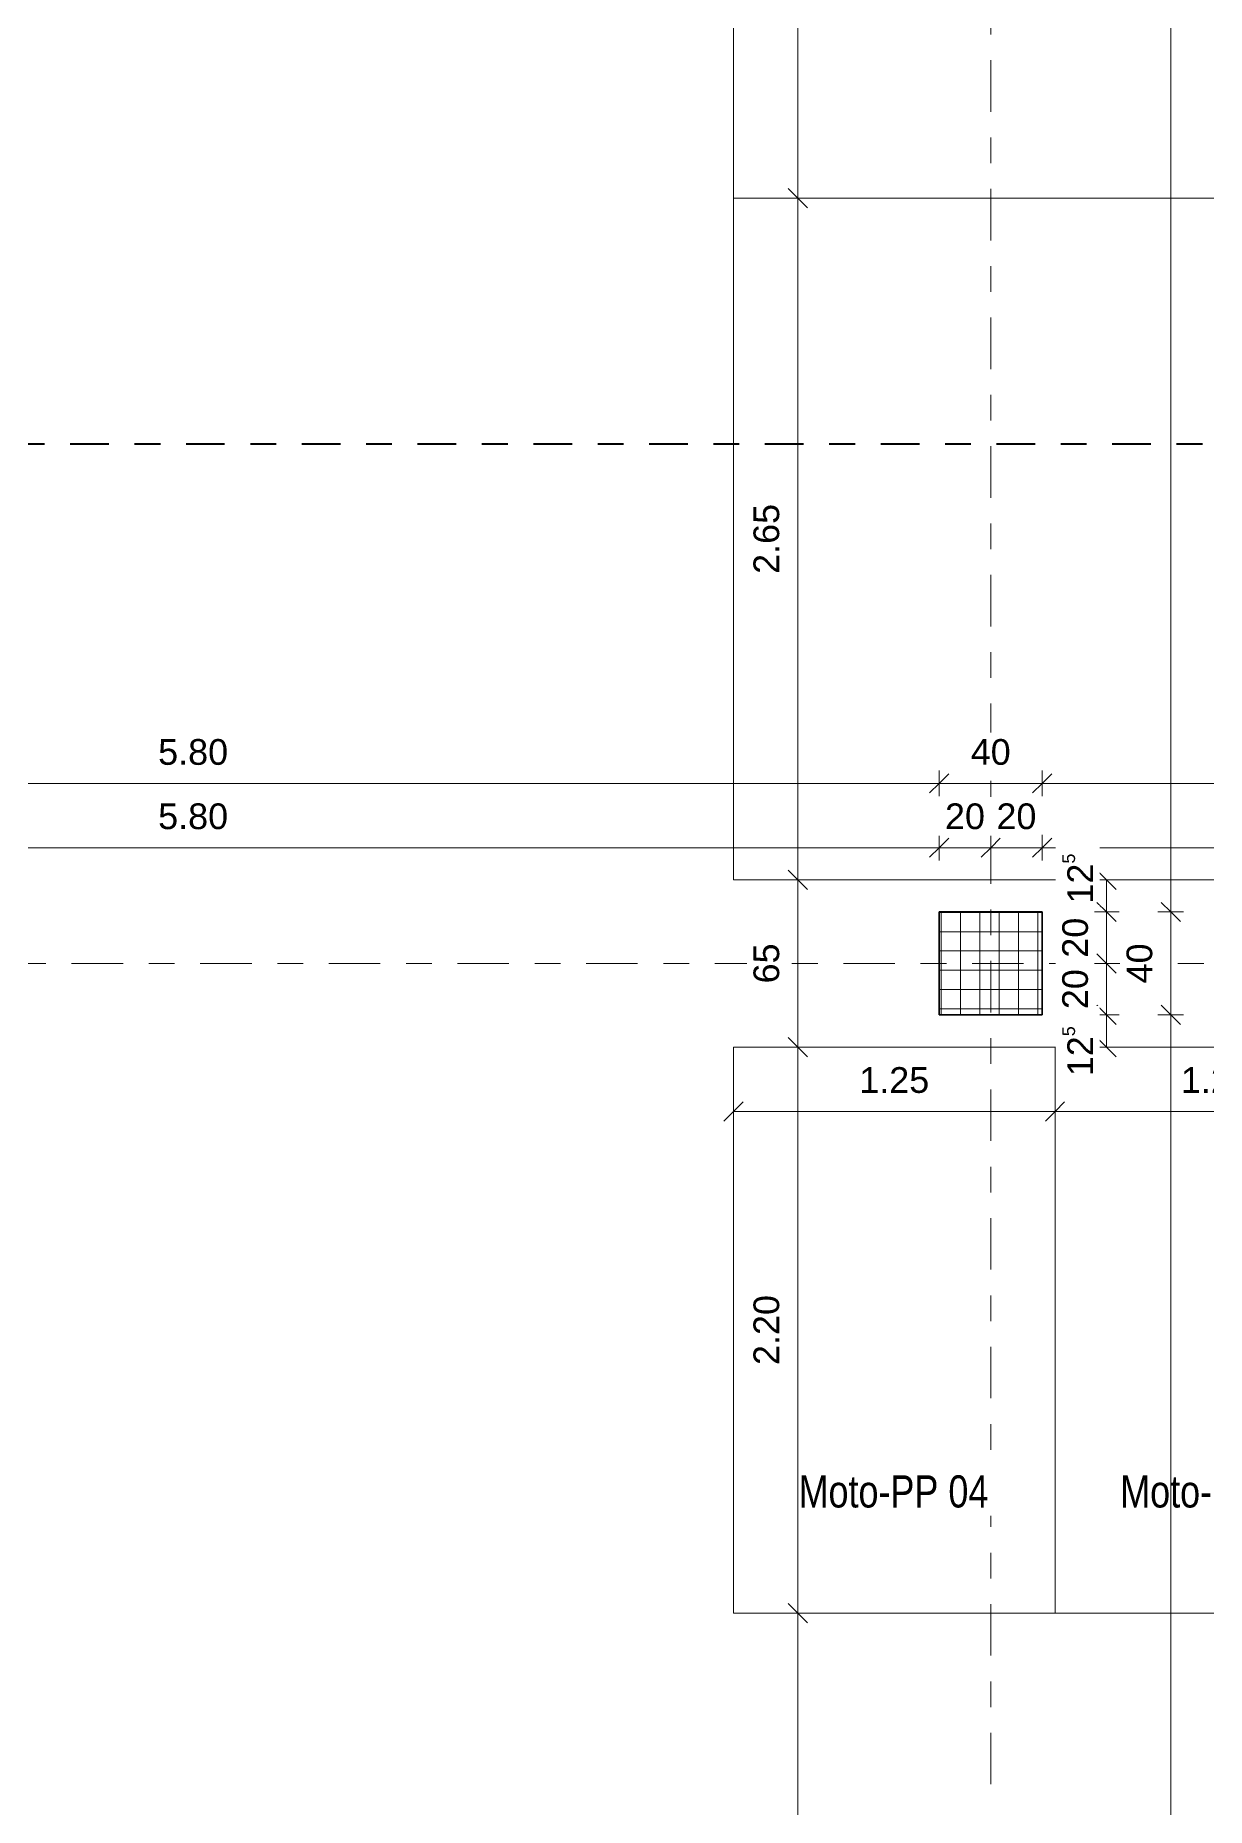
# Model space of a CAD drawing. Header units: metres. Extents: x -86 to 44, y -23 to 39.
# Drawn here: x -55.42 to -50.87, y -7.9 to -1.02 of the extents above; entities that cross this region are included whole.
import ezdxf

# ---------------------------------------------------------------- set-up
doc = ezdxf.new("R2010")
doc.units = ezdxf.units.M
doc.linetypes.add('_Rasterlinie_', pattern=[0.375, 0.2, -0.05, 0.075, -0.05])
doc.linetypes.add('Strichpunkt - Mittel', pattern=[0.35, 0.15, -0.1, 0, -0.1])
for name, color, linetype, lineweight in [('A-____-____-DIMS', 7, 'Continuous', 5), ('A-____-____-DIMS-50', 7, 'Continuous', 5), ('C-PRKG-____-IDEN', 7, 'Continuous', 5), ('C-PRKG-____-OTLN', 7, 'Continuous', 9), ('S-COLS-____-MCUT', 7, 'Continuous', 35), ('S-COLS-____-OTLN', 7, 'Continuous', 9), ('S-GRID-____-OTLN', 7, 'Continuous', 5)]:
    doc.layers.add(name, color=color, linetype=linetype, lineweight=lineweight)
doc.layers.add('A-____-MATC-OTLN', color=7, linetype='Strichpunkt - Mittel', lineweight=40, true_color=0x0080ff)
doc.styles.add('Arial_1', font='arial.ttf', dxfattribs={"height": 0.1})
doc.styles.add('Arial_3', font='arial.ttf', dxfattribs={"width": 0.8, "height": 0.125})
doc.dimstyles.new('SUB_Rohbau_fein_1', dxfattribs={"dimscale": 0.3048, "dimtxt": 0.102026, "dimasz": 0.246063, "dimexe": 0.164042, "dimexo": 0.0625, "dimgap": 0.123031, "dimtad": 1, "dimrnd": 0.005, "dimzin": 0, "dimdsep": 46, "dimtxsty": 'Arial_1', "dimblk1": 'OBLIQUE', "dimblk2": 'OBLIQUE', "dimsah": 1, "dimcen": 0.09, "dimazin": 0, "dimtfac": 1, "dimtdec": 4, "dimtix": 1, "dimtmove": 0, "dimatfit": 3, "dimfxl": 0.164042, "dimfxlon": 1, "dimtvp": 1, "dimtfill": 1, "dimtolj": 1, "dimtzin": 0, "dimarcsym": 2})
doc.dimstyles.new('SUB_Rohbau_fein_3', dxfattribs={"dimscale": 0.3048, "dimtxt": 0.102026, "dimasz": 0.246063, "dimexe": 0.164042, "dimexo": 0.0625, "dimgap": 0.123031, "dimtad": 1, "dimdec": 1, "dimlfac": 100, "dimrnd": 0.5, "dimdsep": 46, "dimtxsty": 'Arial_1', "dimblk1": 'OBLIQUE', "dimblk2": 'OBLIQUE', "dimsah": 1, "dimcen": 0.09, "dimazin": 0, "dimtfac": 1, "dimtdec": 4, "dimtix": 1, "dimtmove": 2, "dimatfit": 3, "dimfxl": 0.164042, "dimfxlon": 1, "dimtvp": 1, "dimtfill": 1, "dimtolj": 1, "dimtzin": 0, "dimarcsym": 2})
doc.dimstyles.new('SUB_Rohbau_fein_6', dxfattribs={"dimscale": 0.3048, "dimtxt": 0.102026, "dimasz": 0.246063, "dimexe": 0.164042, "dimexo": 0.0625, "dimgap": 0.123031, "dimtad": 1, "dimdec": 1, "dimlfac": 100, "dimrnd": 0.5, "dimdsep": 46, "dimtxsty": 'Arial_1', "dimblk1": 'OBLIQUE', "dimblk2": 'OBLIQUE', "dimsah": 1, "dimcen": 0.09, "dimazin": 0, "dimtfac": 1, "dimtdec": 4, "dimtix": 1, "dimtmove": 0, "dimatfit": 3, "dimfxl": 0.164042, "dimfxlon": 1, "dimtvp": 1, "dimtfill": 1, "dimtolj": 1, "dimtzin": 0, "dimarcsym": 2})
doc.dimstyles.new('SUB_Rohbau_fein_7', dxfattribs={"dimscale": 0.3048, "dimtxt": 0.102026, "dimasz": 0.246063, "dimexe": 0.164042, "dimexo": 0.0625, "dimgap": 0.123031, "dimtad": 1, "dimrnd": 0.005, "dimzin": 0, "dimdsep": 46, "dimtxsty": 'Arial_1', "dimblk1": 'OBLIQUE', "dimblk2": 'OBLIQUE', "dimsah": 1, "dimcen": 0.09, "dimazin": 0, "dimtfac": 1, "dimtdec": 4, "dimtix": 1, "dimtmove": 0, "dimatfit": 3, "dimfxl": 0.164042, "dimfxlon": 1, "dimtvp": 1, "dimtfill": 1, "dimtolj": 1, "dimtzin": 0, "dimarcsym": 2})
doc.dimstyles.new('SUB_Rohbau_fein_8', dxfattribs={"dimscale": 0.3048, "dimtxt": 0.102026, "dimasz": 0.246063, "dimexe": 0.164042, "dimexo": 0.0625, "dimgap": 0.123031, "dimtad": 1, "dimdec": 1, "dimlfac": 100, "dimrnd": 0.5, "dimdsep": 46, "dimtxsty": 'Arial_1', "dimblk1": 'OBLIQUE', "dimblk2": 'OBLIQUE', "dimsah": 1, "dimcen": 0.09, "dimazin": 0, "dimtfac": 1, "dimtdec": 4, "dimtix": 1, "dimtmove": 0, "dimatfit": 3, "dimfxl": 0.164042, "dimfxlon": 1, "dimtvp": 1, "dimtfill": 1, "dimtolj": 1, "dimtzin": 0, "dimarcsym": 2})

# ---------------------------------------------------------------- blocks, each defined once
blk = doc.blocks.new('PP_Parkplatz - 2650 x 5000-V37--01_UG_OK_FFB_AF')
at = {"layer": 'C-PRKG-____-OTLN', "color": 253, "true_color": 0x999999}
for p, q in [((-52.708, -1.649), (-52.708, -4.2984)), ((-47.708, -1.649), (-52.708, -1.649)), ((-47.708, -1.649), (-52.708, -1.649)), ((-52.708, -1.649), (-52.708, -4.2984)), ((-52.708, -4.2984), (-52.708, -1.649)), ((-52.708, -1.649), (-47.708, -1.649)), ((-52.708, -1.649), (-52.708, -1.649)), ((-47.708, -1.649), (-47.708, -4.2984)), ((-47.708, -4.2984), (-47.708, -1.649)), ((-47.708, -1.649), (-47.708, -4.2984)), ((-47.708, -1.649), (-47.708, -1.649)), ((-47.708, -4.2984), (-52.708, -4.2984)), ((-52.708, -4.2984), (-47.708, -4.2984)), ((-47.708, -4.2984), (-52.708, -4.2984)), ((-52.708, -4.2984), (-52.708, -4.2984)), ((-47.708, -4.2984), (-47.708, -4.2984))]:
    blk.add_line(p, q, dxfattribs=at)
blk = doc.blocks.new('PP_Parkplatz - 2650 x 5000-V38--01_UG_OK_FFB_AF')
at = {"layer": 'C-PRKG-____-OTLN', "color": 253, "true_color": 0x999999}
for p, q in [((-52.708, 1.0005), (-52.708, -1.649)), ((-47.708, 1.0005), (-52.708, 1.0005)), ((-47.708, 1.0005), (-52.708, 1.0005)), ((-52.708, 1.0005), (-52.708, -1.649)), ((-52.708, -1.649), (-52.708, 1.0005)), ((-52.708, 1.0005), (-47.708, 1.0005)), ((-52.708, 1.0005), (-52.708, 1.0005)), ((-47.708, 1.0005), (-47.708, -1.649)), ((-47.708, -1.649), (-47.708, 1.0005)), ((-47.708, 1.0005), (-47.708, -1.649)), ((-47.708, 1.0005), (-47.708, 1.0005)), ((-47.708, -1.649), (-52.708, -1.649)), ((-52.708, -1.649), (-47.708, -1.649)), ((-47.708, -1.649), (-52.708, -1.649)), ((-52.708, -1.649), (-52.708, -1.649)), ((-47.708, -1.649), (-47.708, -1.649))]:
    blk.add_line(p, q, dxfattribs=at)
blk = doc.blocks.new('PP_Parkplatz - 1250 x 2200 Moto-V49--01_UG_OK_FFB_AF')
at = {"layer": 'C-PRKG-____-OTLN', "color": 253, "true_color": 0x999999}
for p, q in [((-45.208, -4.9484), (-45.208, -7.148)), ((-43.958, -4.9484), (-45.208, -4.9484)), ((-43.958, -4.9484), (-45.208, -4.9484)), ((-45.208, -4.9484), (-45.208, -7.148)), ((-45.208, -7.148), (-45.208, -4.9484)), ((-45.208, -4.9484), (-43.958, -4.9484)), ((-45.208, -4.9484), (-45.208, -4.9484)), ((-43.958, -4.9484), (-43.958, -7.148)), ((-43.958, -7.148), (-43.958, -4.9484)), ((-43.958, -4.9484), (-43.958, -7.148)), ((-43.958, -4.9484), (-43.958, -4.9484)), ((-43.958, -7.148), (-45.208, -7.148)), ((-45.208, -7.148), (-43.958, -7.148)), ((-43.958, -7.148), (-45.208, -7.148)), ((-45.208, -7.148), (-45.208, -7.148)), ((-43.958, -7.148), (-43.958, -7.148))]:
    blk.add_line(p, q, dxfattribs=at)
blk = doc.blocks.new('PP_Parkplatz - 1250 x 2200 Moto-8868791--01_UG_OK_FFB_AF')
at = {"layer": 'C-PRKG-____-OTLN', "color": 253, "true_color": 0x999999}
for p, q in [((-43.958, -4.9484), (-43.958, -7.148)), ((-42.708, -4.9484), (-43.958, -4.9484)), ((-42.708, -4.9484), (-43.958, -4.9484)), ((-43.958, -4.9484), (-43.958, -7.148)), ((-43.958, -7.148), (-43.958, -4.9484)), ((-43.958, -4.9484), (-42.708, -4.9484)), ((-43.958, -4.9484), (-43.958, -4.9484)), ((-42.708, -4.9484), (-42.708, -7.148)), ((-42.708, -7.148), (-42.708, -4.9484)), ((-42.708, -4.9484), (-42.708, -7.148)), ((-42.708, -4.9484), (-42.708, -4.9484)), ((-42.708, -7.148), (-43.958, -7.148)), ((-43.958, -7.148), (-42.708, -7.148)), ((-42.708, -7.148), (-43.958, -7.148)), ((-43.958, -7.148), (-43.958, -7.148)), ((-42.708, -7.148), (-42.708, -7.148))]:
    blk.add_line(p, q, dxfattribs=at)
blk = doc.blocks.new('DIMBLOCK946--01_UG_OK_FFB_AF')
at = {"layer": 'A-____-____-DIMS-50'}
for p, q in [((-57.708, -4.1734), (-57.708, -4.1234)), ((-51.908, -4.1734), (-51.908, -4.1234)), ((-57.708, -4.1734), (-57.7455, -4.2109)), ((-57.708, -4.1734), (-57.6705, -4.1359)), ((-57.708, -4.1734), (-51.908, -4.1734)), ((-57.708, -4.1734), (-57.708, -4.2234)), ((-51.908, -4.1734), (-51.9455, -4.2109)), ((-51.908, -4.1734), (-51.8705, -4.1359)), ((-51.908, -4.1734), (-51.908, -4.2234))]:
    blk.add_line(p, q, dxfattribs=at)
at = {"layer": 'A-____-____-DIMS-50', "color": 0, "insert": (-54.9437, -4.0014), "char_height": 0.1, "width": 0.325653, "attachment_point": 1, "line_spacing_factor": 0.941778, "style": 'Arial_1', "bg_fill": 3, "box_fill_scale": 1.25, "bg_fill_color": 256, "bg_fill_true_color": 13158600, "bg_fill_transparency": 0}
blk.add_mtext('5.80', dxfattribs=at)
blk = doc.blocks.new('_Oblique')
at = {"color": 0, "linetype": 'ByBlock', "lineweight": -2}
blk.add_line((-0.5, -0.5), (0.5, 0.5), dxfattribs=at)
blk = doc.blocks.new('DIMBLOCK947--01_UG_OK_FFB_AF')
at = {"layer": 'A-____-____-DIMS-50'}
for p, q in [((-51.908, -4.1734), (-51.908, -4.1234)), ((-51.708, -4.1734), (-51.708, -4.1234)), ((-51.908, -4.1734), (-51.9455, -4.2109)), ((-51.908, -4.1734), (-51.8705, -4.1359)), ((-51.908, -4.1734), (-51.708, -4.1734)), ((-51.908, -4.1734), (-51.908, -4.2234)), ((-51.708, -4.1734), (-51.7455, -4.2109)), ((-51.708, -4.1734), (-51.6705, -4.1359)), ((-51.708, -4.1734), (-51.708, -4.2234))]:
    blk.add_line(p, q, dxfattribs=at)
at = {"layer": 'A-____-____-DIMS-50', "color": 0, "insert": (-51.8856, -4.0014), "char_height": 0.1, "width": 0.186088, "attachment_point": 1, "line_spacing_factor": 0.941778, "style": 'Arial_1', "bg_fill": 3, "box_fill_scale": 1.25, "bg_fill_color": 256, "bg_fill_true_color": 13158600, "bg_fill_transparency": 0}
blk.add_mtext('20', dxfattribs=at)
blk = doc.blocks.new('DIMBLOCK948--01_UG_OK_FFB_AF')
at = {"layer": 'A-____-____-DIMS-50'}
for p, q in [((-51.708, -4.1734), (-51.708, -4.1234)), ((-51.508, -4.1734), (-51.508, -4.1234)), ((-51.708, -4.1734), (-51.7455, -4.2109)), ((-51.708, -4.1734), (-51.6705, -4.1359)), ((-51.708, -4.1734), (-51.508, -4.1734)), ((-51.708, -4.1734), (-51.708, -4.2234)), ((-51.508, -4.1734), (-51.5455, -4.2109)), ((-51.508, -4.1734), (-51.4705, -4.1359)), ((-51.508, -4.1734), (-51.508, -4.2234))]:
    blk.add_line(p, q, dxfattribs=at)
at = {"layer": 'A-____-____-DIMS-50', "color": 0, "insert": (-51.6856, -4.0014), "char_height": 0.1, "width": 0.186088, "attachment_point": 1, "line_spacing_factor": 0.941778, "style": 'Arial_1', "bg_fill": 3, "box_fill_scale": 1.25, "bg_fill_color": 256, "bg_fill_true_color": 13158600, "bg_fill_transparency": 0}
blk.add_mtext('20', dxfattribs=at)
blk = doc.blocks.new('DIMBLOCK949--01_UG_OK_FFB_AF')
at = {"layer": 'A-____-____-DIMS-50'}
for p, q in [((-51.508, -4.1734), (-51.508, -4.1234)), ((-43.908, -4.1734), (-43.908, -4.1234)), ((-51.508, -4.1734), (-51.5455, -4.2109)), ((-51.508, -4.1734), (-51.4705, -4.1359)), ((-51.508, -4.1734), (-43.908, -4.1734)), ((-51.508, -4.1734), (-51.508, -4.2234)), ((-43.908, -4.1734), (-43.9455, -4.2109)), ((-43.908, -4.1734), (-43.8705, -4.1359)), ((-43.908, -4.1734), (-43.908, -4.2234))]:
    blk.add_line(p, q, dxfattribs=at)
at = {"layer": 'A-____-____-DIMS-50', "color": 0, "insert": (-47.8437, -4.0014), "char_height": 0.1, "width": 0.325653, "attachment_point": 1, "line_spacing_factor": 0.941778, "style": 'Arial_1', "bg_fill": 3, "box_fill_scale": 1.25, "bg_fill_color": 256, "bg_fill_true_color": 13158600, "bg_fill_transparency": 0}
blk.add_mtext('7.60', dxfattribs=at)
blk = doc.blocks.new('DIMBLOCK953--01_UG_OK_FFB_AF')
at = {"layer": 'A-____-____-DIMS-50'}
for p, q in [((-51.258, -4.2984), (-51.2955, -4.2609)), ((-51.258, -4.2984), (-51.308, -4.2984)), ((-51.258, -4.2984), (-51.258, -4.4234)), ((-51.258, -4.2984), (-51.2205, -4.3359)), ((-51.258, -4.2984), (-51.208, -4.2984)), ((-51.258, -4.4234), (-51.2955, -4.3859)), ((-51.258, -4.4234), (-51.308, -4.4234)), ((-51.258, -4.4234), (-51.2205, -4.4609)), ((-51.258, -4.4234), (-51.208, -4.4234))]:
    blk.add_line(p, q, dxfattribs=at)
at = {"layer": 'A-____-____-DIMS-50', "color": 0, "insert": (-51.43, -4.3907), "char_height": 0.1, "width": 0.248525, "attachment_point": 1, "rotation": 90, "line_spacing_factor": 0.941778, "style": 'Arial_1', "bg_fill": 3, "box_fill_scale": 1.25, "bg_fill_color": 256, "bg_fill_true_color": 13158600, "bg_fill_transparency": 0}
blk.add_mtext('12\\A2\\H0.5x;\\S5^  ;\\H2x;', dxfattribs=at)
blk = doc.blocks.new('DIMBLOCK954--01_UG_OK_FFB_AF')
at = {"layer": 'A-____-____-DIMS-50'}
for p, q in [((-51.258, -4.4234), (-51.2955, -4.3859)), ((-51.258, -4.4234), (-51.308, -4.4234)), ((-51.258, -4.4234), (-51.258, -4.6234)), ((-51.258, -4.4234), (-51.2205, -4.4609)), ((-51.258, -4.4234), (-51.208, -4.4234)), ((-51.258, -4.6234), (-51.2955, -4.5859)), ((-51.258, -4.6234), (-51.308, -4.6234)), ((-51.258, -4.6234), (-51.2205, -4.6609)), ((-51.258, -4.6234), (-51.208, -4.6234))]:
    blk.add_line(p, q, dxfattribs=at)
at = {"layer": 'A-____-____-DIMS-50', "color": 0, "insert": (-51.43, -4.601), "char_height": 0.1, "width": 0.186088, "attachment_point": 1, "rotation": 90, "line_spacing_factor": 0.941778, "style": 'Arial_1', "bg_fill": 3, "box_fill_scale": 1.25, "bg_fill_color": 256, "bg_fill_true_color": 13158600, "bg_fill_transparency": 0}
blk.add_mtext('20', dxfattribs=at)
blk = doc.blocks.new('DIMBLOCK955--01_UG_OK_FFB_AF')
at = {"layer": 'A-____-____-DIMS-50'}
for p, q in [((-51.258, -4.6234), (-51.2955, -4.5859)), ((-51.258, -4.6234), (-51.308, -4.6234)), ((-51.258, -4.6234), (-51.258, -4.8234)), ((-51.258, -4.6234), (-51.2205, -4.6609)), ((-51.258, -4.6234), (-51.208, -4.6234)), ((-51.258, -4.8234), (-51.2955, -4.7859)), ((-51.258, -4.8234), (-51.308, -4.8234)), ((-51.258, -4.8234), (-51.2205, -4.8609)), ((-51.258, -4.8234), (-51.208, -4.8234))]:
    blk.add_line(p, q, dxfattribs=at)
at = {"layer": 'A-____-____-DIMS-50', "color": 0, "insert": (-51.43, -4.801), "char_height": 0.1, "width": 0.186088, "attachment_point": 1, "rotation": 90, "line_spacing_factor": 0.941778, "style": 'Arial_1', "bg_fill": 3, "box_fill_scale": 1.25, "bg_fill_color": 256, "bg_fill_true_color": 13158600, "bg_fill_transparency": 0}
blk.add_mtext('20', dxfattribs=at)
blk = doc.blocks.new('DIMBLOCK956--01_UG_OK_FFB_AF')
at = {"layer": 'A-____-____-DIMS-50'}
for p, q in [((-51.258, -4.8234), (-51.2955, -4.7859)), ((-51.258, -4.8234), (-51.308, -4.8234)), ((-51.258, -4.8234), (-51.258, -4.9484)), ((-51.258, -4.8234), (-51.2205, -4.8609)), ((-51.258, -4.8234), (-51.208, -4.8234)), ((-51.258, -4.9484), (-51.308, -4.9484)), ((-51.258, -4.9484), (-51.2955, -4.9109)), ((-51.258, -4.9484), (-51.2205, -4.9859)), ((-51.258, -4.9484), (-51.208, -4.9484))]:
    blk.add_line(p, q, dxfattribs=at)
at = {"layer": 'A-____-____-DIMS-50', "color": 0, "insert": (-51.43, -5.0617), "char_height": 0.1, "width": 0.248525, "attachment_point": 1, "rotation": 90, "line_spacing_factor": 0.941778, "style": 'Arial_1', "bg_fill": 3, "box_fill_scale": 1.25, "bg_fill_color": 256, "bg_fill_true_color": 13158600, "bg_fill_transparency": 0}
blk.add_mtext('12\\A2\\H0.5x;\\S5^  ;\\H2x;', dxfattribs=at)
blk = doc.blocks.new('DIMBLOCK985--01_UG_OK_FFB_AF')
at = {"layer": 'A-____-____-DIMS-50'}
for p, q in [((-51.008, -4.8234), (-51.0455, -4.7859)), ((-51.008, -4.8234), (-51.058, -4.8234)), ((-51.008, -17.4334), (-51.008, -4.8234)), ((-51.008, -4.8234), (-50.9705, -4.8609)), ((-51.008, -4.8234), (-50.958, -4.8234)), ((-51.008, -17.4334), (-51.0455, -17.3959)), ((-51.008, -17.4334), (-51.058, -17.4334)), ((-51.008, -17.4334), (-50.9705, -17.4709)), ((-51.008, -17.4334), (-50.958, -17.4334))]:
    blk.add_line(p, q, dxfattribs=at)
at = {"layer": 'A-____-____-DIMS-50', "color": 0, "insert": (-51.18, -11.3029), "char_height": 0.1, "width": 0.418697, "attachment_point": 1, "rotation": 90, "line_spacing_factor": 0.941778, "style": 'Arial_1', "bg_fill": 3, "box_fill_scale": 1.25, "bg_fill_color": 256, "bg_fill_true_color": 13158600, "bg_fill_transparency": 0}
blk.add_mtext('12.61', dxfattribs=at)
blk = doc.blocks.new('DIMBLOCK986--01_UG_OK_FFB_AF')
at = {"layer": 'A-____-____-DIMS-50'}
for p, q in [((-51.008, -4.4234), (-51.0455, -4.3859)), ((-51.008, -4.4234), (-51.058, -4.4234)), ((-51.008, -4.8234), (-51.008, -4.4234)), ((-51.008, -4.4234), (-50.9705, -4.4609)), ((-51.008, -4.4234), (-50.958, -4.4234)), ((-51.008, -4.8234), (-51.0455, -4.7859)), ((-51.008, -4.8234), (-51.058, -4.8234)), ((-51.008, -4.8234), (-50.9705, -4.8609)), ((-51.008, -4.8234), (-50.958, -4.8234))]:
    blk.add_line(p, q, dxfattribs=at)
at = {"layer": 'A-____-____-DIMS-50', "color": 0, "insert": (-51.18, -4.701), "char_height": 0.1, "width": 0.186088, "attachment_point": 1, "rotation": 90, "line_spacing_factor": 0.941778, "style": 'Arial_1', "bg_fill": 3, "box_fill_scale": 1.25, "bg_fill_color": 256, "bg_fill_true_color": 13158600, "bg_fill_transparency": 0}
blk.add_mtext('40', dxfattribs=at)
blk = doc.blocks.new('DIMBLOCK987--01_UG_OK_FFB_AF')
at = {"layer": 'A-____-____-DIMS-50'}
for p, q in [((-51.008, 3.7766), (-51.0455, 3.8141)), ((-51.008, 3.7766), (-51.058, 3.7766)), ((-51.008, -4.4234), (-51.008, 3.7766)), ((-51.008, 3.7766), (-50.9705, 3.7391)), ((-51.008, 3.7766), (-50.958, 3.7766)), ((-51.008, -4.4234), (-51.0455, -4.3859)), ((-51.008, -4.4234), (-51.058, -4.4234)), ((-51.008, -4.4234), (-50.9705, -4.4609)), ((-51.008, -4.4234), (-50.958, -4.4234))]:
    blk.add_line(p, q, dxfattribs=at)
at = {"layer": 'A-____-____-DIMS-50', "color": 0, "insert": (-51.18, -0.4591), "char_height": 0.1, "width": 0.325653, "attachment_point": 1, "rotation": 90, "line_spacing_factor": 0.941778, "style": 'Arial_1', "bg_fill": 3, "box_fill_scale": 1.25, "bg_fill_color": 256, "bg_fill_true_color": 13158600, "bg_fill_transparency": 0}
blk.add_mtext('8.20', dxfattribs=at)
blk = doc.blocks.new('DIMBLOCK1122--01_UG_OK_FFB_AF')
at = {"layer": 'A-____-____-DIMS-50'}
for p, q in [((-52.458, -7.148), (-52.508, -7.148)), ((-52.458, -7.148), (-52.4955, -7.1105)), ((-52.458, -12.4345), (-52.458, -7.148)), ((-52.458, -7.148), (-52.4205, -7.1855)), ((-52.458, -7.148), (-52.408, -7.148)), ((-52.458, -12.4345), (-52.508, -12.4345)), ((-52.458, -12.4345), (-52.4955, -12.397)), ((-52.458, -12.4345), (-52.4205, -12.472)), ((-52.458, -12.4345), (-52.408, -12.4345))]:
    blk.add_line(p, q, dxfattribs=at)
at = {"layer": 'A-____-____-DIMS-50', "color": 0, "insert": (-52.63, -9.9529), "char_height": 0.1, "width": 0.388091, "attachment_point": 1, "rotation": 90, "line_spacing_factor": 0.941778, "style": 'Arial_1', "bg_fill": 3, "box_fill_scale": 1.25, "bg_fill_color": 256, "bg_fill_true_color": 13158600, "bg_fill_transparency": 0}
blk.add_mtext('5.28\\A2\\H0.5x;\\S5^  ;\\H2x;', dxfattribs=at)
blk = doc.blocks.new('DIMBLOCK1123--01_UG_OK_FFB_AF')
at = {"layer": 'A-____-____-DIMS-50'}
for p, q in [((-52.458, -4.9484), (-52.508, -4.9484)), ((-52.458, -4.9484), (-52.4955, -4.9109)), ((-52.458, -7.148), (-52.458, -4.9484)), ((-52.458, -4.9484), (-52.4205, -4.9859)), ((-52.458, -4.9484), (-52.408, -4.9484)), ((-52.458, -7.148), (-52.508, -7.148)), ((-52.458, -7.148), (-52.4955, -7.1105)), ((-52.458, -7.148), (-52.4205, -7.1855)), ((-52.458, -7.148), (-52.408, -7.148))]:
    blk.add_line(p, q, dxfattribs=at)
at = {"layer": 'A-____-____-DIMS-50', "color": 0, "insert": (-52.63, -6.1839), "char_height": 0.1, "width": 0.325653, "attachment_point": 1, "rotation": 90, "line_spacing_factor": 0.941778, "style": 'Arial_1', "bg_fill": 3, "box_fill_scale": 1.25, "bg_fill_color": 256, "bg_fill_true_color": 13158600, "bg_fill_transparency": 0}
blk.add_mtext('2.20', dxfattribs=at)
blk = doc.blocks.new('DIMBLOCK1124--01_UG_OK_FFB_AF')
at = {"layer": 'A-____-____-DIMS-50'}
for p, q in [((-52.458, -4.2984), (-52.4955, -4.2609)), ((-52.458, -4.2984), (-52.508, -4.2984)), ((-52.458, -4.9484), (-52.458, -4.2984)), ((-52.458, -4.2984), (-52.4205, -4.3359)), ((-52.458, -4.2984), (-52.408, -4.2984)), ((-52.458, -4.9484), (-52.508, -4.9484)), ((-52.458, -4.9484), (-52.4955, -4.9109)), ((-52.458, -4.9484), (-52.4205, -4.9859)), ((-52.458, -4.9484), (-52.408, -4.9484))]:
    blk.add_line(p, q, dxfattribs=at)
at = {"layer": 'A-____-____-DIMS-50', "color": 0, "insert": (-52.63, -4.701), "char_height": 0.1, "width": 0.186088, "attachment_point": 1, "rotation": 90, "line_spacing_factor": 0.941778, "style": 'Arial_1', "bg_fill": 3, "box_fill_scale": 1.25, "bg_fill_color": 256, "bg_fill_true_color": 13158600, "bg_fill_transparency": 0}
blk.add_mtext('65', dxfattribs=at)
blk = doc.blocks.new('DIMBLOCK1125--01_UG_OK_FFB_AF')
at = {"layer": 'A-____-____-DIMS-50'}
for p, q in [((-52.458, -1.649), (-52.508, -1.649)), ((-52.458, -1.649), (-52.4955, -1.6115)), ((-52.458, -4.2984), (-52.458, -1.649)), ((-52.458, -1.649), (-52.4205, -1.6865)), ((-52.458, -1.649), (-52.408, -1.649)), ((-52.458, -4.2984), (-52.4955, -4.2609)), ((-52.458, -4.2984), (-52.508, -4.2984)), ((-52.458, -4.2984), (-52.4205, -4.3359)), ((-52.458, -4.2984), (-52.408, -4.2984))]:
    blk.add_line(p, q, dxfattribs=at)
at = {"layer": 'A-____-____-DIMS-50', "color": 0, "insert": (-52.63, -3.1094), "char_height": 0.1, "width": 0.325653, "attachment_point": 1, "rotation": 90, "line_spacing_factor": 0.941778, "style": 'Arial_1', "bg_fill": 3, "box_fill_scale": 1.25, "bg_fill_color": 256, "bg_fill_true_color": 13158600, "bg_fill_transparency": 0}
blk.add_mtext('2.65', dxfattribs=at)
blk = doc.blocks.new('DIMBLOCK1126--01_UG_OK_FFB_AF')
at = {"layer": 'A-____-____-DIMS-50'}
for p, q in [((-52.458, 1.0005), (-52.4955, 1.038)), ((-52.458, 1.0005), (-52.508, 1.0005)), ((-52.458, -1.649), (-52.458, 1.0005)), ((-52.458, 1.0005), (-52.4205, 0.963)), ((-52.458, 1.0005), (-52.408, 1.0005)), ((-52.458, -1.649), (-52.508, -1.649)), ((-52.458, -1.649), (-52.4955, -1.6115)), ((-52.458, -1.649), (-52.4205, -1.6865)), ((-52.458, -1.649), (-52.408, -1.649))]:
    blk.add_line(p, q, dxfattribs=at)
at = {"layer": 'A-____-____-DIMS-50', "color": 0, "insert": (-52.63, -0.4599), "char_height": 0.1, "width": 0.325653, "attachment_point": 1, "rotation": 90, "line_spacing_factor": 0.941778, "style": 'Arial_1', "bg_fill": 3, "box_fill_scale": 1.25, "bg_fill_color": 256, "bg_fill_true_color": 13158600, "bg_fill_transparency": 0}
blk.add_mtext('2.65', dxfattribs=at)
blk = doc.blocks.new('DIMBLOCK1141--01_UG_OK_FFB_AF')
at = {"layer": 'A-____-____-DIMS-50'}
for p, q in [((-52.708, -5.1984), (-52.708, -5.1484)), ((-52.708, -5.1984), (-52.6705, -5.1609)), ((-51.458, -5.1984), (-51.458, -5.1484)), ((-51.458, -5.1984), (-51.4205, -5.1609)), ((-52.708, -5.1984), (-52.7455, -5.2359)), ((-52.708, -5.1984), (-51.458, -5.1984)), ((-52.708, -5.1984), (-52.708, -5.2484)), ((-51.458, -5.1984), (-51.4955, -5.2359)), ((-51.458, -5.1984), (-51.458, -5.2484))]:
    blk.add_line(p, q, dxfattribs=at)
at = {"layer": 'A-____-____-DIMS-50', "color": 0, "insert": (-52.2187, -5.0264), "char_height": 0.1, "width": 0.325653, "attachment_point": 1, "line_spacing_factor": 0.941778, "style": 'Arial_1', "bg_fill": 3, "box_fill_scale": 1.25, "bg_fill_color": 256, "bg_fill_true_color": 13158600, "bg_fill_transparency": 0}
blk.add_mtext('1.25', dxfattribs=at)
blk = doc.blocks.new('DIMBLOCK1142--01_UG_OK_FFB_AF')
at = {"layer": 'A-____-____-DIMS-50'}
for p, q in [((-51.458, -5.1984), (-51.458, -5.1484)), ((-51.458, -5.1984), (-51.4205, -5.1609)), ((-50.208, -5.1984), (-50.208, -5.1484)), ((-50.208, -5.1984), (-50.1705, -5.1609)), ((-51.458, -5.1984), (-51.4955, -5.2359)), ((-51.458, -5.1984), (-50.208, -5.1984)), ((-51.458, -5.1984), (-51.458, -5.2484)), ((-50.208, -5.1984), (-50.2455, -5.2359)), ((-50.208, -5.1984), (-50.208, -5.2484))]:
    blk.add_line(p, q, dxfattribs=at)
at = {"layer": 'A-____-____-DIMS-50', "color": 0, "insert": (-50.9687, -5.0264), "char_height": 0.1, "width": 0.325653, "attachment_point": 1, "line_spacing_factor": 0.941778, "style": 'Arial_1', "bg_fill": 3, "box_fill_scale": 1.25, "bg_fill_color": 256, "bg_fill_true_color": 13158600, "bg_fill_transparency": 0}
blk.add_mtext('1.25', dxfattribs=at)
blk = doc.blocks.new('DIMBLOCK1458--01_UG_OK_FFB_AF')
at = {"layer": 'A-____-____-DIMS-50'}
for p, q in [((-57.708, -3.9234), (-57.7455, -3.9609)), ((-57.708, -3.9234), (-57.708, -3.8734)), ((-57.708, -3.9234), (-57.6705, -3.8859)), ((-57.708, -3.9234), (-51.908, -3.9234)), ((-57.708, -3.9234), (-57.708, -3.9734)), ((-51.908, -3.9234), (-51.9455, -3.9609)), ((-51.908, -3.9234), (-51.908, -3.8734)), ((-51.908, -3.9234), (-51.8705, -3.8859)), ((-51.908, -3.9234), (-51.908, -3.9734))]:
    blk.add_line(p, q, dxfattribs=at)
at = {"layer": 'A-____-____-DIMS-50', "color": 0, "insert": (-54.9437, -3.7514), "char_height": 0.1, "width": 0.325653, "attachment_point": 1, "line_spacing_factor": 0.941778, "style": 'Arial_1', "bg_fill": 3, "box_fill_scale": 1.25, "bg_fill_color": 256, "bg_fill_true_color": 13158600, "bg_fill_transparency": 0}
blk.add_mtext('5.80', dxfattribs=at)
blk = doc.blocks.new('DIMBLOCK1459--01_UG_OK_FFB_AF')
at = {"layer": 'A-____-____-DIMS-50'}
for p, q in [((-51.908, -3.9234), (-51.9455, -3.9609)), ((-51.908, -3.9234), (-51.908, -3.8734)), ((-51.908, -3.9234), (-51.8705, -3.8859)), ((-51.908, -3.9234), (-51.508, -3.9234)), ((-51.908, -3.9234), (-51.908, -3.9734)), ((-51.508, -3.9234), (-51.5455, -3.9609)), ((-51.508, -3.9234), (-51.508, -3.8734)), ((-51.508, -3.9234), (-51.4705, -3.8859)), ((-51.508, -3.9234), (-51.508, -3.9734))]:
    blk.add_line(p, q, dxfattribs=at)
at = {"layer": 'A-____-____-DIMS-50', "color": 0, "insert": (-51.7856, -3.7514), "char_height": 0.1, "width": 0.186088, "attachment_point": 1, "line_spacing_factor": 0.941778, "style": 'Arial_1', "bg_fill": 3, "box_fill_scale": 1.25, "bg_fill_color": 256, "bg_fill_true_color": 13158600, "bg_fill_transparency": 0}
blk.add_mtext('40', dxfattribs=at)
blk = doc.blocks.new('DIMBLOCK1460--01_UG_OK_FFB_AF')
at = {"layer": 'A-____-____-DIMS-50'}
for p, q in [((-51.508, -3.9234), (-51.5455, -3.9609)), ((-51.508, -3.9234), (-51.508, -3.8734)), ((-51.508, -3.9234), (-51.4705, -3.8859)), ((-51.508, -3.9234), (-43.908, -3.9234)), ((-51.508, -3.9234), (-51.508, -3.9734)), ((-43.908, -3.9234), (-43.9455, -3.9609)), ((-43.908, -3.9234), (-43.908, -3.8734)), ((-43.908, -3.9234), (-43.8705, -3.8859)), ((-43.908, -3.9234), (-43.908, -3.9734))]:
    blk.add_line(p, q, dxfattribs=at)
at = {"layer": 'A-____-____-DIMS-50', "color": 0, "insert": (-47.8437, -3.7514), "char_height": 0.1, "width": 0.325653, "attachment_point": 1, "line_spacing_factor": 0.941778, "style": 'Arial_1', "bg_fill": 3, "box_fill_scale": 1.25, "bg_fill_color": 256, "bg_fill_true_color": 13158600, "bg_fill_transparency": 0}
blk.add_mtext('7.60', dxfattribs=at)

msp = doc.modelspace()

# ---------------------------------------------------------------- hatches: boundary and pattern name
at = {"layer": 'S-COLS-____-OTLN'}
h = msp.add_hatch(dxfattribs=at)
h.set_pattern_fill('FP_2', color=256, style=0, pattern_type=2)
h.set_pattern_definition([(0, (0, 0), (0, 0.075), []), (90, (0, 0), (-0.075, 5e-18), [])])
h.paths.add_polyline_path([(-51.508, -4.8234), (-51.508, -4.4234), (-51.908, -4.4234), (-51.908, -4.8234)])

# ---------------------------------------------------------------- linework, layer by layer
at = {"layer": 'S-COLS-____-MCUT'}
for p, q in [((-51.508, -4.4234), (-51.908, -4.4234)), ((-51.908, -4.4234), (-51.908, -4.8234)), ((-51.508, -4.8234), (-51.508, -4.4234)), ((-51.908, -4.8234), (-51.508, -4.8234))]:
    msp.add_line(p, q, dxfattribs=at)
at = {"layer": 'S-GRID-____-OTLN', "color": 8, "linetype": '_Rasterlinie_', "true_color": 0x808080}
for p, q in [((-51.708, -7.8134), (-51.708, 34.9016)), ((-80.7802, -4.6234), (27.9515, -4.6234))]:
    msp.add_line(p, q, dxfattribs=at)

# ---------------------------------------------------------------- block references
at = {"layer": 'C-PRKG-____-OTLN', "color": 253, "true_color": 0x999999}
for name, p in [('PP_Parkplatz - 2650 x 5000-V38--01_UG_OK_FFB_AF', (0, 0)), ('PP_Parkplatz - 2650 x 5000-V37--01_UG_OK_FFB_AF', (0, 0)), ('PP_Parkplatz - 1250 x 2200 Moto-8868791--01_UG_OK_FFB_AF', (-8.75, 0)), ('PP_Parkplatz - 1250 x 2200 Moto-V49--01_UG_OK_FFB_AF', (-6.25, 0))]:
    msp.add_blockref(name, p, dxfattribs=at)

# ---------------------------------------------------------------- next in the draw order: texts
at = {"layer": 'C-PRKG-____-IDEN', "char_height": 0.125, "width": 0.88827, "attachment_point": 1, "style": 'Arial_3', "bg_fill": 3, "box_fill_scale": 1.25, "bg_fill_color": 256, "bg_fill_true_color": 13158600, "bg_fill_transparency": 0}
for s, insert in [('Moto-PP 04', (-52.4546, -6.6128)), ('Moto-PP 05', (-51.2046, -6.6128))]:
    msp.add_mtext(s, dxfattribs=dict(at, insert=insert))

# ---------------------------------------------------------------- next in the draw order: dimensions: what is measured, and where the dimension line sits
at = {"layer": 'A-____-____-DIMS'}
dim = msp.add_linear_dim(base=(-51.908, -4.1734), p1=(-57.708, -4.2234), p2=(-51.908, -4.2234), dimstyle='SUB_Rohbau_fein_1', override={"dimpost": '<>', "dimfxl": 5.8}, dxfattribs=at)
dim.commit()
dim.dimension.update_dxf_attribs({"geometry": 'DIMBLOCK946--01_UG_OK_FFB_AF', "text_midpoint": (-54.808, -4.0849)})
dim = msp.add_linear_dim(base=(-52.458, -7.148), p1=(-52.408, -12.4345), p2=(-52.508, -7.148), angle=90, text='\\A1;5.28\\Q;{\\A1;{\\H0.5x;\\S5^ ;}}', dimstyle='SUB_Rohbau_fein_7', override={"dimpost": '<>', "dimfxl": 5.287421}, dxfattribs=at)
dim.commit()
dim.dimension.update_dxf_attribs({"geometry": 'DIMBLOCK1122--01_UG_OK_FFB_AF', "text_midpoint": (-52.5466, -9.7912)})

# ---------------------------------------------------------------- next in the draw order: dimensions: what is measured, and where the dimension line sits
dim = msp.add_linear_dim(base=(-51.708, -4.1734), p1=(-51.908, -4.2234), p2=(-51.708, -4.1234), dimstyle='SUB_Rohbau_fein_6', override={"dimpost": '<>', "dimfxl": 0.223607}, dxfattribs=at)
dim.commit()
dim.dimension.update_dxf_attribs({"geometry": 'DIMBLOCK947--01_UG_OK_FFB_AF', "text_midpoint": (-51.808, -4.0849)})
dim = msp.add_linear_dim(base=(-52.458, -4.9484), p1=(-52.508, -7.148), p2=(-52.508, -4.9484), angle=90, dimstyle='SUB_Rohbau_fein_7', override={"dimpost": '<>', "dimfxl": 2.199548}, dxfattribs=at)
dim.commit()
dim.dimension.update_dxf_attribs({"geometry": 'DIMBLOCK1123--01_UG_OK_FFB_AF', "text_midpoint": (-52.5466, -6.0482)})

# ---------------------------------------------------------------- next in the draw order: dimensions: what is measured, and where the dimension line sits
dim = msp.add_linear_dim(base=(-51.508, -4.1734), p1=(-51.708, -4.1234), p2=(-51.508, -4.2234), dimstyle='SUB_Rohbau_fein_6', override={"dimpost": '<>', "dimfxl": 0.223607}, dxfattribs=at)
dim.commit()
dim.dimension.update_dxf_attribs({"geometry": 'DIMBLOCK948--01_UG_OK_FFB_AF', "text_midpoint": (-51.608, -4.0849)})
dim = msp.add_linear_dim(base=(-52.458, -4.2984), p1=(-52.508, -4.9484), p2=(-52.508, -4.2984), angle=90, dimstyle='SUB_Rohbau_fein_6', override={"dimpost": '<>', "dimfxl": 0.65}, dxfattribs=at)
dim.commit()
dim.dimension.update_dxf_attribs({"geometry": 'DIMBLOCK1124--01_UG_OK_FFB_AF', "text_midpoint": (-52.5466, -4.6234)})

# ---------------------------------------------------------------- next in the draw order: dimensions: what is measured, and where the dimension line sits
dim = msp.add_linear_dim(base=(-52.458, -1.649), p1=(-52.508, -4.2984), p2=(-52.508, -1.649), angle=90, dimstyle='SUB_Rohbau_fein_7', override={"dimpost": '<>', "dimfxl": 2.649455}, dxfattribs=at)
dim.commit()
dim.dimension.update_dxf_attribs({"geometry": 'DIMBLOCK1125--01_UG_OK_FFB_AF', "text_midpoint": (-52.5466, -2.9737)})
dim = msp.add_linear_dim(base=(-43.908, -4.1734), p1=(-51.508, -4.2234), p2=(-43.908, -4.2234), dimstyle='SUB_Rohbau_fein_1', override={"dimpost": '<>', "dimfxl": 7.6}, dxfattribs=at)
dim.commit()
dim.dimension.update_dxf_attribs({"geometry": 'DIMBLOCK949--01_UG_OK_FFB_AF', "text_midpoint": (-47.708, -4.0849)})

# ---------------------------------------------------------------- next in the draw order: dimensions: what is measured, and where the dimension line sits
dim = msp.add_linear_dim(base=(-52.458, 1.0005), p1=(-52.508, -1.649), p2=(-52.508, 1.0005), angle=90, dimstyle='SUB_Rohbau_fein_7', override={"dimpost": '<>', "dimfxl": 2.649455}, dxfattribs=at)
dim.commit()
dim.dimension.update_dxf_attribs({"geometry": 'DIMBLOCK1126--01_UG_OK_FFB_AF', "text_midpoint": (-52.5466, -0.3243)})
dim = msp.add_linear_dim(base=(-51.908, -3.9234), p1=(-57.708, -3.9734), p2=(-51.908, -3.9734), dimstyle='SUB_Rohbau_fein_7', override={"dimpost": '<>', "dimfxl": 5.8}, dxfattribs=at)
dim.commit()
dim.dimension.update_dxf_attribs({"geometry": 'DIMBLOCK1458--01_UG_OK_FFB_AF', "text_midpoint": (-54.808, -3.8349)})
dim = msp.add_linear_dim(base=(-51.258, -4.4234), p1=(-51.208, -4.2984), p2=(-51.308, -4.4234), angle=90, text='\\A1;12\\Q;{\\A1;{\\H0.5x;\\S5^ ;}}', dimstyle='SUB_Rohbau_fein_3', override={"dimpost": '<>', "dimfxl": 0.160078}, dxfattribs=at)
dim.commit()
dim.dimension.update_dxf_attribs({"geometry": 'DIMBLOCK953--01_UG_OK_FFB_AF', "text_midpoint": (-51.3634, -4.2664), "dimtype": 160, "text_rotation": 90})

# ---------------------------------------------------------------- next in the draw order: dimensions: what is measured, and where the dimension line sits
dim = msp.add_linear_dim(base=(-51.508, -3.9234), p1=(-51.908, -3.9734), p2=(-51.508, -3.9734), dimstyle='SUB_Rohbau_fein_8', override={"dimpost": '<>', "dimfxl": 0.4}, dxfattribs=at)
dim.commit()
dim.dimension.update_dxf_attribs({"geometry": 'DIMBLOCK1459--01_UG_OK_FFB_AF', "text_midpoint": (-51.708, -3.8349)})
dim = msp.add_linear_dim(base=(-51.258, -4.6234), p1=(-51.308, -4.4234), p2=(-51.208, -4.6234), angle=90, dimstyle='SUB_Rohbau_fein_6', override={"dimpost": '<>', "dimfxl": 0.223607}, dxfattribs=at)
dim.commit()
dim.dimension.update_dxf_attribs({"geometry": 'DIMBLOCK954--01_UG_OK_FFB_AF', "text_midpoint": (-51.3466, -4.5234)})

# ---------------------------------------------------------------- next in the draw order: dimensions: what is measured, and where the dimension line sits
dim = msp.add_linear_dim(base=(-51.258, -4.8234), p1=(-51.208, -4.6234), p2=(-51.308, -4.8234), angle=90, dimstyle='SUB_Rohbau_fein_6', override={"dimpost": '<>', "dimfxl": 0.223607}, dxfattribs=at)
dim.commit()
dim.dimension.update_dxf_attribs({"geometry": 'DIMBLOCK955--01_UG_OK_FFB_AF', "text_midpoint": (-51.3466, -4.7234)})

# ---------------------------------------------------------------- next in the draw order: dimensions: what is measured, and where the dimension line sits
dim = msp.add_linear_dim(base=(-51.258, -4.9484), p1=(-51.308, -4.8234), p2=(-51.208, -4.9484), angle=90, text='\\A1;12\\Q;{\\A1;{\\H0.5x;\\S5^ ;}}', dimstyle='SUB_Rohbau_fein_3', override={"dimpost": '<>', "dimfxl": 0.160078}, dxfattribs=at)
dim.commit()
dim.dimension.update_dxf_attribs({"geometry": 'DIMBLOCK956--01_UG_OK_FFB_AF', "text_midpoint": (-51.3634, -4.9375), "dimtype": 160, "text_rotation": 90})

# ---------------------------------------------------------------- next in the draw order: dimensions: what is measured, and where the dimension line sits
dim = msp.add_linear_dim(base=(-51.008, -4.8234), p1=(-51.058, -17.4334), p2=(-51.058, -4.8234), angle=90, dimstyle='SUB_Rohbau_fein_7', override={"dimpost": '<>', "dimfxl": 12.609995}, dxfattribs=at)
dim.commit()
dim.dimension.update_dxf_attribs({"geometry": 'DIMBLOCK985--01_UG_OK_FFB_AF', "text_midpoint": (-51.0966, -11.1284)})
dim = msp.add_linear_dim(base=(-51.458, -5.1984), p1=(-52.708, -5.1484), p2=(-51.458, -5.1484), dimstyle='SUB_Rohbau_fein_7', override={"dimpost": '<>', "dimfxl": 1.25}, dxfattribs=at)
dim.commit()
dim.dimension.update_dxf_attribs({"geometry": 'DIMBLOCK1141--01_UG_OK_FFB_AF', "text_midpoint": (-52.083, -5.1099)})

# ---------------------------------------------------------------- next in the draw order: dimensions: what is measured, and where the dimension line sits
dim = msp.add_linear_dim(base=(-51.008, -4.4234), p1=(-51.058, -4.8234), p2=(-51.058, -4.4234), angle=90, dimstyle='SUB_Rohbau_fein_6', override={"dimpost": '<>', "dimfxl": 0.4}, dxfattribs=at)
dim.commit()
dim.dimension.update_dxf_attribs({"geometry": 'DIMBLOCK986--01_UG_OK_FFB_AF', "text_midpoint": (-51.0966, -4.6234)})
dim = msp.add_linear_dim(base=(-50.208, -5.1984), p1=(-51.458, -5.1484), p2=(-50.208, -5.1484), dimstyle='SUB_Rohbau_fein_7', override={"dimpost": '<>', "dimfxl": 1.25}, dxfattribs=at)
dim.commit()
dim.dimension.update_dxf_attribs({"geometry": 'DIMBLOCK1142--01_UG_OK_FFB_AF', "text_midpoint": (-50.833, -5.1099)})

# ---------------------------------------------------------------- next in the draw order: dimensions: what is measured, and where the dimension line sits
dim = msp.add_linear_dim(base=(-51.008, 3.7766), p1=(-51.058, -4.4234), p2=(-51.058, 3.7766), angle=90, dimstyle='SUB_Rohbau_fein_7', override={"dimpost": '<>', "dimfxl": 8.2}, dxfattribs=at)
dim.commit()
dim.dimension.update_dxf_attribs({"geometry": 'DIMBLOCK987--01_UG_OK_FFB_AF', "text_midpoint": (-51.0966, -0.3234)})

# ---------------------------------------------------------------- next in the draw order: linework, layer by layer
at = {"layer": 'A-____-MATC-OTLN'}
msp.add_line((-85.8852, -2.6034), (43.9107, -2.6034), dxfattribs=at)

# ---------------------------------------------------------------- next in the draw order: dimensions: what is measured, and where the dimension line sits
at = {"layer": 'A-____-____-DIMS'}
dim = msp.add_linear_dim(base=(-43.908, -3.9234), p1=(-51.508, -3.9734), p2=(-43.908, -3.9734), dimstyle='SUB_Rohbau_fein_7', override={"dimpost": '<>', "dimfxl": 7.6}, dxfattribs=at)
dim.commit()
dim.dimension.update_dxf_attribs({"geometry": 'DIMBLOCK1460--01_UG_OK_FFB_AF', "text_midpoint": (-47.708, -3.8349)})

doc.saveas('drawing.dxf')
